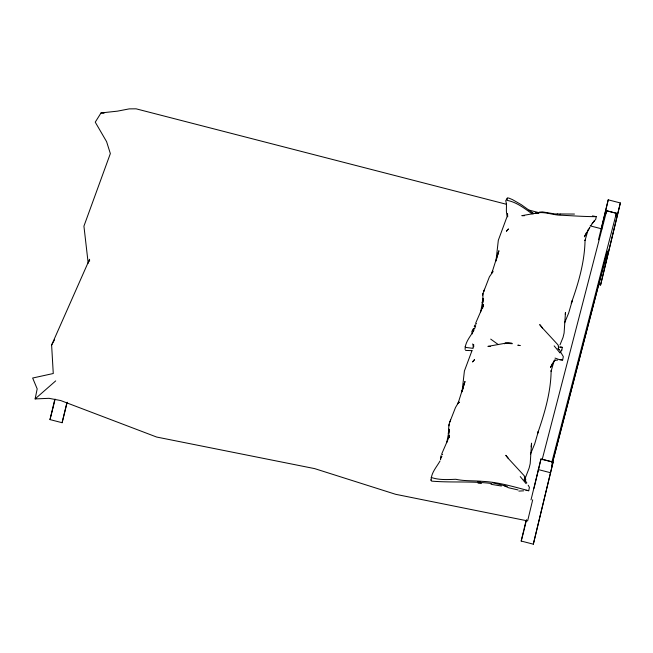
<?xml version="1.0" encoding="UTF-8"?>
<svg xmlns="http://www.w3.org/2000/svg" width="653" height="653" viewBox="0 0 653 653"><rect width="100%" height="100%" fill="white"/><g stroke="black" fill="none" stroke-linecap="round" stroke-linejoin="round"><path stroke-width="0.98" d="M448.913 431.625L448.782 429.723L448.848 433.51L448.57 428.776L449.378 423.144L455.492 407.529L458.879 401.84L458.014 403.505L464.993 381.442L464.022 384.641M497.945 253.927L498.916 250.736L491.929 272.791L492.795 271.126L491.66 272.962L492.958 271.656L489.415 276.815L482.975 293.466L482.763 302.804L482.706 299.009L482.812 301.253L482.836 300.168L480.665 311.93M462.046 391.841L464.405 370.986L471.793 351.175M473.18 331.087L473.384 328.826L474.731 328.712M533.583 213.458L521.241 204.642L512.548 199.663L508.646 197.998L507.299 198.12L507.103 200.373C516.613 202.112 524.514 208.454 532.244 213.906M531.183 446.815L531.558 443.158L530.187 463.712L529.126 468.103L525.363 477.841M565.278 314.305L565.474 312.452L564.102 333.006L563.049 337.389L559.988 344.89M449.076 437.624L449.215 436.677L441.73 453.9M446.75 442.636L448.97 431.004M449.06 424.181L448.774 425.838M482.975 293.466L482.698 295.132M560.021 352.065L561.809 350.09L562.339 347.355L560.437 346.988M592.442 215.906L596.262 216.649L595.724 219.375L593.348 222.012M532.709 499.798L527.632 520.906L395.587 494.288L314.624 468.609L156.638 437.037L60.737 400.558L49.024 398.322L35.123 398.918L37.188 388.886L32.65 378.03L53.268 373.516L51.62 345.045L89.551 259.29L89.567 261.298M462.324 390.723L462.822 388.584L461.998 391.531L464.601 382.666M67.21 402.224L62.108 422.711L49.987 419.593L54.705 399.791M52.738 408.998L55.097 399.097M62.108 422.711L66.818 402.917M531.003 499.92L540.986 458.961L553.107 462.087L533.321 544.178L521.2 541.051L526.098 520.482M524.188 529.477L526.514 519.682M533.983 488.346L540.986 458.961M598.483 239.814L608.229 199.834L620.35 202.952L600.564 285.051L598.703 284.569M601.233 229.211L608.229 199.834M606.098 213.245L606.678 210.813L616.367 213.311L615.795 215.743M533.321 544.178L553.107 462.087M600.564 285.051L620.35 202.952M49.987 419.593L52.485 409.962M542.112 459.802L606.678 210.813M521.2 541.051L523.951 530.456M551.809 462.308L616.367 213.311M552.095 464.095L607.38 251.062L552.797 461.589M551.516 466.52L552.283 463.565M525.306 481.465L525.755 479.775L525.159 477.017M482.583 308.347L483.13 305.963L475.653 323.186M484.175 290.397L483.946 291.148L484.518 289.271M498.525 251.96L495.97 261.127L498.321 240.271L506.94 216.959L507.544 213.719L507.699 216.845M450.252 421.103L450.031 421.862L450.603 419.985M473.025 347.665L473.621 344.425L473.743 346.776M465.099 349.51C464.952 342.196 470.544 336.328 473.964 330.238M431.176 480.224C431.029 472.903 436.62 467.034 440.049 460.945M588.173 229.578L585.015 240.557L585.055 239.961C584.713 261.69 578.525 283.027 571.244 303.286L572.248 300.739L568.649 313.089L564.674 322.721M554.258 360.293L551.099 371.271L551.132 370.667C550.871 392.127 544.643 413.12 537.688 433.192M538.431 213.09L539.337 212.16L542.382 211.89L554.87 213.939L574.46 214.053M504.508 343.805L505.414 342.874L508.458 342.596L511.895 343.233M474.266 326.524L474.747 325.153M440.824 455.859L440.44 458.847M537.656 433.151L538.325 431.445L534.725 443.803L530.416 454.219M475.115 327.12L475.678 325.765L475.18 326.867M555.034 358.089L559.441 359.672L562.641 360.007L563.327 356.636L560.739 352.204M431.151 477.416C438.775 480.151 447.697 479.629 455.77 479.278C464.528 481.22 473.539 480.518 482.338 481.359C498.386 482.077 513.413 486.714 528.726 490.721L529.412 487.342L528.171 485.212M474.405 328.859L474.878 327.814M440.481 459.573L440.963 458.528M589.006 229.007L589.577 227.799M586.598 232.288L584.378 236.827L589.994 227.138M552.675 362.995L550.455 367.541L555.083 359.721M51.62 345.045L54.591 339.691M507.299 198.12L505.732 200.757C507.544 205.736 505.136 211.254 507.479 216.086M473.384 328.826L471.817 331.463L472.348 333.887M506.41 204.275L136.093 108.822L129.212 108.88L117.524 111.141L101.027 112.928L95.248 122.152L106.594 141.668L110.349 153.577L83.927 226.142L88.196 263.29M590.875 225.66L592.753 222.673M592.173 223.726L594.589 220.641L593.365 221.996M560.666 351.347L561.809 350.09M35.123 398.918L55.709 380.887M559.947 214.551L560.462 214.176M475.49 324.304L476.584 323.594M441.567 455.019L442.669 454.308M554.658 360.358L557.605 360.113M523.682 490.827L518.857 491.089M491.529 483.506C471.776 480.935 451.582 482.828 431.633 481.122L430.711 479.873M473.147 348.367L466.144 347.469L465.067 346.702M472.331 350.661L465.556 350.416M477.874 481.661L480.053 481.669M596.262 216.649C584.908 216.657 573.538 215.865 562.249 215.253C552.993 215.523 543.859 210.625 534.652 213.466L539.28 212.609L521.829 215.67L524.441 215.727M558.797 347.061L562.339 347.355M478.045 483.155L481.424 483.506M101.027 112.928L104.023 113.247M490.517 346.441L487.913 346.384L505.169 343.274L512.327 343.723M501.422 486.028L491.015 484.306M520.408 345.535L517.813 345.192L519.208 345.47M559.882 359.632L562.641 360.007M525.967 490.338L528.726 490.721M518.025 489.93L508.695 487.783L503.806 485.587M492.591 482.861L494.974 483.277M507.193 486.395L495.79 483.53M605.478 210.429L617.599 213.555M529.077 210.119L538.929 212.658M590.181 225.873L602.009 228.917M542.178 459.345L551.875 461.842M538.235 469.556L550.357 472.682M532.179 212.87L533.656 213.817M490.697 339.103L498.321 344.613M558.021 344.906L542.39 327.937M524.098 475.621L508.475 458.651M558.135 348.718L559.417 349.951M524.212 479.433L525.502 480.665L524.628 479.465M558.037 348.457L559.548 350.024M524.114 479.171L526.824 482.91M542.423 327.757L539.705 324.598L542.259 327.912M508.499 458.471L505.781 455.312L508.344 458.618M560.029 352.971L554.152 345.87M526.106 483.685L520.237 476.584M473.556 346.792L472.658 343.943M524.465 477.939L525.347 480.551L524.269 476.151M557.336 213.972L557.474 214.559M558.193 345.437L558.527 347.551M449.166 429.258L448.293 433.404L449.166 429.258M483.081 298.552L482.208 302.69L483.081 298.552M449.125 435.984L449.06 436.792L449.362 434.98L449.125 435.984M483.049 305.269L482.983 306.086L483.277 304.265L483.049 305.269M441.257 457.582L441.755 456.48L441.257 457.582M508.352 229.048L506.516 231.138L508.352 229.048M474.429 359.762L472.592 361.844L474.429 359.762M459.043 402.37L457.737 403.676L459.043 402.37"/></g></svg>
